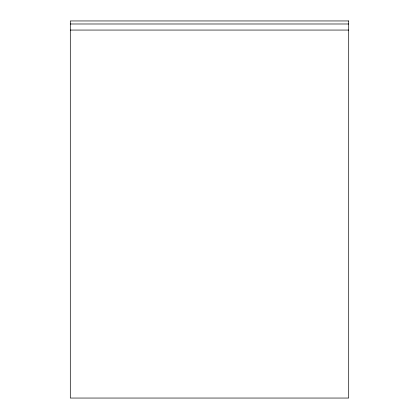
<?xml version="1.0" encoding="UTF-8"?>
<svg xmlns="http://www.w3.org/2000/svg" width="419" height="419" viewBox="0 0 419 419"><rect width="100%" height="100%" fill="white"/><g stroke="black" fill="none" stroke-linecap="round" stroke-linejoin="round"><path stroke-width="0.63" d="M70.303 23.988L348.697 23.988M70.303 30.063L348.697 30.063M348.697 20.95L70.303 20.95L70.303 398.05L348.697 398.05L348.697 20.95"/></g></svg>
